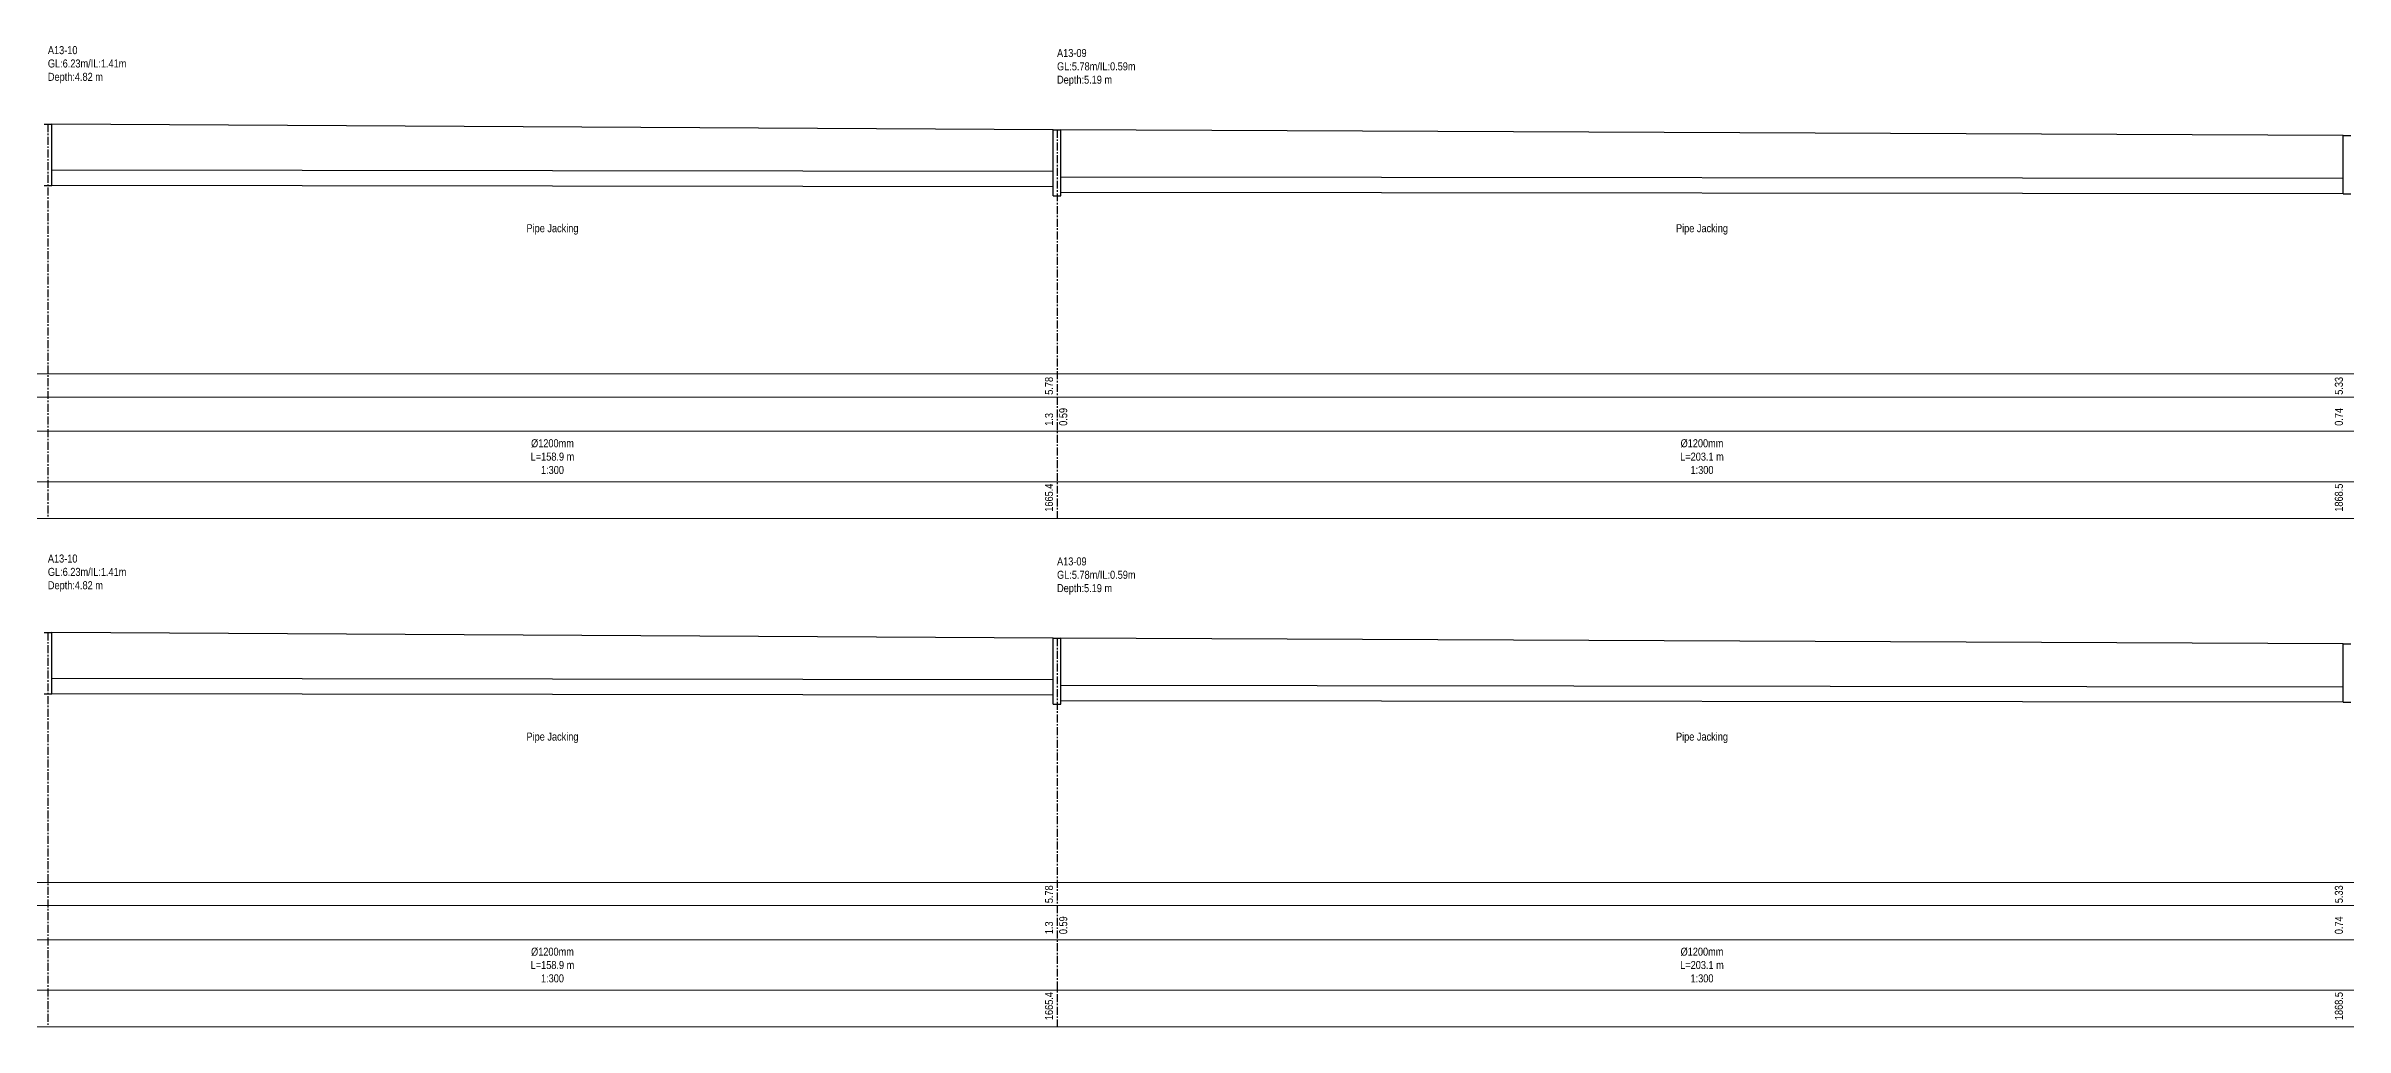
# Model space of a CAD drawing. Header units: inches. Extents: x -13 to 3068, y -130 to 166.
# Drawn here: x 1251.4 to 1613.4, y -49.6 to 104.7 of the extents above; entities that cross this region are included whole.
import ezdxf

# ---------------------------------------------------------------- set-up
doc = ezdxf.new("R2010")
doc.units = ezdxf.units.IN
doc.header["$MEASUREMENT"] = 0
doc.linetypes.add('CENTER', pattern=[2, 1.25, -0.25, 0.25, -0.25])
for name, color, linetype in [('ANNOTATION', 7, 'Continuous'), ('GROUND_ELEVATION', 7, 'Continuous'), ('lines', 7, 'Continuous'), ('PDF_Text', 7, 'Continuous'), ('Profile Manhole', 7, 'Continuous')]:
    doc.layers.add(name, color=color, linetype=linetype)
doc.layers.add('SM_PP_GRIDTEXT', color=7, linetype='Continuous', lineweight=5)
doc.styles.add('ALL', font='swissc.ttf')

# ---------------------------------------------------------------- blocks, each defined once
blk = doc.blocks.new('Selection')
for p, q in [((1410, 5), (1252.3, 5.22)), ((1613.1, 3.88), (1411.2, 4.1)), ((1410, 2.6), (1252.3, 2.82)), ((1613.1, 1.48), (1411.2, 1.7))]:
    blk.add_line(p, q)
at = {"layer": 'GROUND_ELEVATION', "color": 3}
for p, q in [((1410, 11.56), (1252.3, 12.46)), ((1613.1, 10.66), (1411.2, 11.56))]:
    blk.add_line(p, q, dxfattribs=at)
at = {"layer": 'lines', "color": 8, "linetype": 'CENTER'}
for p, q in [((1251.7, 12.46), (1251.7, -49.61)), ((1410.6, 11.56), (1410.6, -49.61))]:
    blk.add_line(p, q, dxfattribs=at)
at = {"layer": 'Profile Manhole'}
for p, q in [((1251.1, 12.46), (1252.3, 12.46)), ((1252.3, 2.82), (1252.3, 12.46)), ((1410, 1.18), (1410, 11.56)), ((1410, 11.56), (1411.2, 11.56)), ((1411.2, 1.18), (1411.2, 11.56)), ((1613.1, 1.48), (1613.1, 10.66)), ((1613.1, 10.66), (1614.3, 10.66)), ((1251.1, 2.82), (1252.3, 2.82)), ((1410, 1.18), (1411.2, 1.18)), ((1613.1, 1.48), (1614.3, 1.48))]:
    blk.add_line(p, q, dxfattribs=at)
at = {"layer": 'SM_PP_GRIDTEXT'}
for p, q in [((-6.65, -26.85), (3060.1, -26.85)), ((-6.65, -30.49), (3060.1, -30.49)), ((-6.65, -35.88), (3060.1, -35.88)), ((-6.65, -43.83), (3060.1, -43.83)), ((-6.65, -49.61), (3060.1, -49.61))]:
    blk.add_line(p, q, dxfattribs=at)
at = {"layer": 'ANNOTATION', "color": 7, "char_height": 1.26, "style": 'ALL'}
for s, insert, attachment_point in [('A13-10\\PGL:6.23m/IL:1.41m\\PDepth:4.82 m', (1251.7, 24.73), 1), ('A13-09\\PGL:5.78m/IL:0.59m\\PDepth:5.19 m', (1410.6, 24.28), 1), ('Pipe Jacking ', (1331.15, -3.29), 2), ('Pipe Jacking ', (1512.15, -3.29), 2), ('Ø1200mm\\PL=158.9 m\\P1:300', (1331.15, -37.13), 2), ('Ø1200mm\\PL=203.1 m\\P1:300', (1512.15, -37.13), 2)]:
    blk.add_mtext(s, dxfattribs=dict(at, insert=insert, attachment_point=attachment_point))
at = {"layer": 'PDF_Text', "color": 7, "style": 'ALL'}
for s, p in [('5.78', (1409.96, -30.13)), ('5.33', (1613.06, -30.13)), ('0.59', (1412.2, -35.01)), ('0.74', (1613.06, -35.01)), ('1.3', (1409.96, -35.01)), ('1665.4', (1409.96, -48.53)), ('1868.5', (1613.06, -48.53))]:
    blk.add_text(s, height=1.26, rotation=90, dxfattribs=at).set_placement(p)

msp = doc.modelspace()

# ---------------------------------------------------------------- linework, layer by layer
for p, q in [((1410, 5), (1252.3, 5.22)), ((1613.1, 3.88), (1411.2, 4.1)), ((1410, 2.6), (1252.3, 2.82)), ((1613.1, 1.48), (1411.2, 1.7))]:
    msp.add_line(p, q)
at = {"layer": 'GROUND_ELEVATION', "color": 3}
for p, q in [((1410, 11.56), (1252.3, 12.46)), ((1613.1, 10.66), (1411.2, 11.56))]:
    msp.add_line(p, q, dxfattribs=at)
at = {"layer": 'lines', "color": 8, "linetype": 'CENTER'}
for p, q in [((1251.7, 12.46), (1251.7, -49.61)), ((1410.6, 11.56), (1410.6, -49.61))]:
    msp.add_line(p, q, dxfattribs=at)
at = {"layer": 'Profile Manhole'}
for p, q in [((1251.1, 12.46), (1252.3, 12.46)), ((1252.3, 2.82), (1252.3, 12.46)), ((1410, 1.18), (1410, 11.56)), ((1410, 11.56), (1411.2, 11.56)), ((1411.2, 1.18), (1411.2, 11.56)), ((1613.1, 1.48), (1613.1, 10.66)), ((1613.1, 10.66), (1614.3, 10.66)), ((1251.1, 2.82), (1252.3, 2.82)), ((1410, 1.18), (1411.2, 1.18)), ((1613.1, 1.48), (1614.3, 1.48))]:
    msp.add_line(p, q, dxfattribs=at)
at = {"layer": 'SM_PP_GRIDTEXT'}
for p, q in [((-6.65, -26.85), (3060.1, -26.85)), ((-6.65, -30.49), (3060.1, -30.49)), ((-6.65, -35.88), (3060.1, -35.88)), ((-6.65, -43.83), (3060.1, -43.83)), ((-6.65, -49.61), (3060.1, -49.61))]:
    msp.add_line(p, q, dxfattribs=at)

# ---------------------------------------------------------------- block references
msp.add_blockref('Selection', (0, 80))

# ---------------------------------------------------------------- texts
at = {"layer": 'ANNOTATION', "color": 7, "char_height": 1.26, "style": 'ALL'}
for s, insert, attachment_point in [('A13-10\\PGL:6.23m/IL:1.41m\\PDepth:4.82 m', (1251.7, 24.73), 1), ('A13-09\\PGL:5.78m/IL:0.59m\\PDepth:5.19 m', (1410.6, 24.28), 1), ('Pipe Jacking ', (1331.15, -3.29), 2), ('Pipe Jacking ', (1512.15, -3.29), 2), ('Ø1200mm\\PL=158.9 m\\P1:300', (1331.15, -37.13), 2), ('Ø1200mm\\PL=203.1 m\\P1:300', (1512.15, -37.13), 2)]:
    msp.add_mtext(s, dxfattribs=dict(at, insert=insert, attachment_point=attachment_point))
at = {"layer": 'PDF_Text', "color": 7, "style": 'ALL'}
for s, p in [('5.78', (1409.96, -30.13)), ('5.33', (1613.06, -30.13)), ('0.59', (1412.2, -35.01)), ('0.74', (1613.06, -35.01)), ('1.3', (1409.96, -35.01)), ('1665.4', (1409.96, -48.53)), ('1868.5', (1613.06, -48.53))]:
    msp.add_text(s, height=1.26, rotation=90, dxfattribs=at).set_placement(p)

doc.saveas('drawing.dxf')
